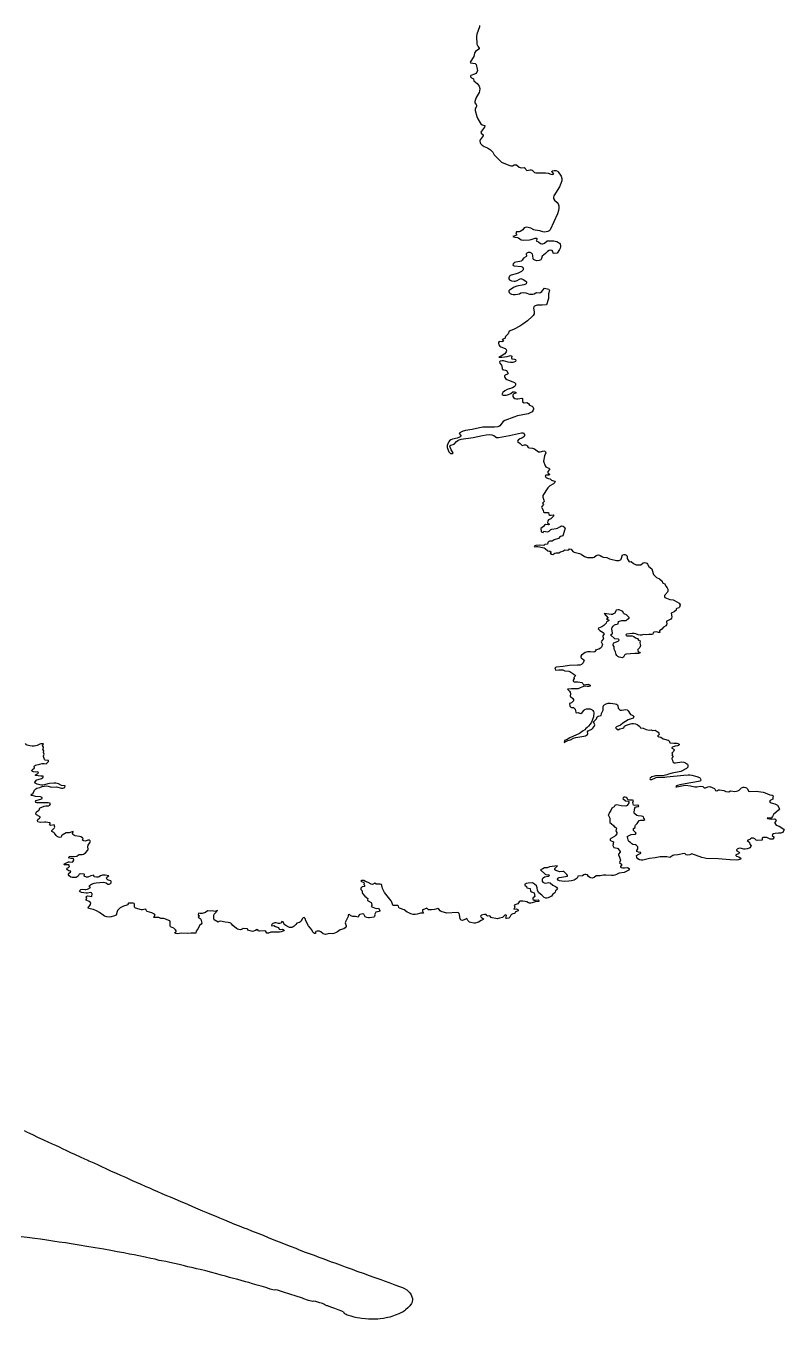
# Model space of a CAD drawing. Header units: inches. Extents: x 12.393 to 12.794, y 55.572 to 55.777.
# Drawn here: x 12.76 to 12.794, y 55.5884 to 55.6464 of the extents above; entities that cross this region are included whole.
import ezdxf

# ---------------------------------------------------------------- set-up
doc = ezdxf.new("R2010")
doc.units = ezdxf.units.IN
doc.header["$MEASUREMENT"] = 0
doc.layers.add('zones', color=7, linetype='Continuous')

msp = doc.modelspace()

# ---------------------------------------------------------------- linework, layer by layer
at = {"layer": 'zones', "color": 7, "linetype": 'Continuous', "lineweight": 25}
for points in [[(12.780344, 55.646458), (12.780343, 55.646395), (12.780231, 55.64608), (12.780215, 55.645965), (12.780225, 55.645626), (12.780269, 55.645537), (12.780335, 55.645447), (12.780334, 55.645421), (12.780313, 55.645393), (12.780167, 55.645288), (12.780138, 55.645256), (12.780118, 55.645217), (12.780086, 55.645074), (12.779922, 55.644818), (12.779944, 55.644786), (12.78016, 55.644753), (12.780201, 55.644715), (12.780249, 55.644503), (12.780251, 55.644442), (12.780228, 55.644372), (12.780178, 55.644312), (12.780116, 55.644274), (12.77996, 55.644221), (12.779938, 55.644187), (12.77994, 55.644158), (12.779982, 55.644107), (12.780073, 55.644069), (12.7801, 55.643983), (12.78024, 55.643866), (12.780294, 55.643802), (12.780337, 55.643737), (12.78037, 55.643634), (12.780354, 55.643515), (12.780327, 55.643452), (12.780192, 55.643237), (12.780134, 55.643055), (12.780145, 55.642999), (12.780203, 55.64292), (12.780217, 55.642883), (12.780209, 55.642833), (12.780158, 55.642727), (12.78015, 55.642645), (12.780234, 55.642377), (12.780275, 55.642281), (12.780384, 55.642093), (12.780413, 55.64205), (12.780473, 55.642003), (12.780589, 55.641977), (12.780571, 55.641901), (12.780434, 55.641723), (12.780413, 55.641672), (12.780417, 55.64163), (12.780507, 55.641549), (12.780505, 55.64151), (12.780375, 55.641324), (12.780363, 55.641283), (12.780371, 55.641202), (12.780392, 55.641161), (12.780462, 55.641087), (12.780562, 55.641031), (12.780705, 55.640973), (12.780841, 55.640887), (12.780943, 55.640772), (12.781006, 55.640665), (12.781268, 55.640389), (12.781341, 55.640336), (12.781671, 55.640197), (12.78176, 55.64017), (12.781825, 55.640169), (12.7819, 55.640202), (12.781952, 55.640216), (12.782011, 55.64021), (12.782132, 55.640103), (12.782222, 55.640081), (12.78235, 55.640091), (12.782402, 55.640064), (12.782426, 55.639996), (12.782477, 55.639961), (12.782621, 55.639982), (12.782667, 55.63998), (12.782705, 55.639966), (12.782738, 55.639942), (12.78281, 55.639862), (12.782868, 55.639848), (12.782962, 55.639845), (12.783163, 55.639855), (12.783307, 55.639852), (12.783427, 55.639829), (12.783552, 55.639785), (12.783604, 55.639779), (12.783656, 55.639788), (12.783689, 55.639809), (12.783597, 55.639904), (12.783612, 55.639934), (12.783695, 55.639955), (12.78378, 55.639948), (12.783852, 55.639919), (12.783881, 55.639897), (12.784019, 55.639695), (12.784044, 55.639601), (12.784038, 55.639493), (12.784002, 55.639372), (12.783931, 55.639225), (12.783681, 55.638821), (12.783665, 55.638758), (12.783667, 55.638696), (12.783708, 55.638617), (12.783835, 55.638514), (12.783874, 55.63846), (12.783908, 55.638371), (12.783913, 55.63827), (12.783892, 55.638157), (12.78384, 55.638009), (12.783524, 55.637293), (12.783478, 55.637248), (12.783417, 55.637216), (12.783333, 55.637195), (12.78325, 55.637193), (12.783189, 55.637205), (12.78306, 55.637249), (12.782846, 55.637282), (12.78278, 55.637299), (12.782644, 55.63737), (12.782525, 55.637403), (12.782466, 55.637406), (12.782414, 55.6374), (12.782354, 55.637375), (12.782297, 55.637294), (12.782174, 55.637215), (12.782127, 55.637209), (12.782015, 55.637207), (12.781983, 55.637152), (12.782009, 55.637088), (12.782003, 55.637056), (12.781931, 55.637018), (12.781847, 55.636991), (12.78193, 55.636968), (12.78205, 55.63695), (12.782104, 55.636932), (12.782221, 55.63685), (12.782309, 55.636833), (12.782591, 55.636844), (12.782664, 55.636857), (12.782842, 55.636917), (12.782912, 55.636918), (12.782938, 55.636894), (12.782892, 55.636805), (12.782916, 55.636778), (12.782993, 55.63675), (12.783092, 55.636685), (12.783138, 55.636671), (12.783187, 55.636668), (12.783257, 55.636688), (12.783386, 55.636798), (12.783434, 55.636804), (12.783682, 55.636799), (12.783745, 55.636789), (12.783818, 55.636765), (12.783886, 55.636727), (12.783935, 55.636687), (12.783968, 55.636645), (12.783988, 55.636588), (12.783987, 55.636523), (12.783972, 55.636466), (12.783943, 55.636406), (12.783833, 55.636252), (12.783702, 55.636233), (12.783646, 55.636248), (12.783635, 55.636327), (12.783606, 55.636365), (12.783538, 55.636382), (12.783472, 55.636367), (12.783402, 55.636325), (12.78331, 55.636226), (12.783164, 55.636107), (12.783124, 55.636001), (12.783094, 55.635953), (12.783026, 55.635917), (12.782916, 55.635907), (12.782823, 55.635928), (12.782771, 55.635968), (12.782758, 55.635996), (12.782746, 55.636141), (12.782726, 55.636195), (12.782683, 55.636251), (12.782624, 55.636278), (12.782578, 55.636281), (12.782528, 55.636274), (12.78247, 55.636251), (12.782445, 55.636211), (12.782462, 55.63611), (12.782434, 55.636084), (12.782328, 55.636027), (12.782263, 55.635931), (12.782218, 55.63589), (12.782157, 55.635865), (12.781981, 55.635841), (12.781921, 55.635819), (12.781874, 55.635783), (12.781845, 55.635729), (12.78186, 55.635688), (12.781904, 55.63567), (12.782211, 55.635641), (12.782267, 55.635626), (12.782309, 55.635594), (12.78231, 55.635503), (12.782282, 55.635464), (12.782237, 55.635427), (12.782084, 55.635348), (12.78199, 55.63531), (12.781765, 55.63526), (12.781726, 55.635241), (12.781695, 55.635214), (12.781658, 55.63514), (12.781658, 55.635089), (12.781694, 55.635041), (12.781784, 55.635003), (12.781896, 55.634988), (12.781953, 55.634989), (12.782045, 55.635013), (12.782145, 55.635084), (12.782204, 55.635101), (12.782311, 55.63507), (12.782426, 55.634995), (12.782454, 55.634954), (12.782458, 55.634927), (12.782439, 55.634874), (12.782386, 55.634834), (12.782343, 55.634819), (12.782017, 55.634757), (12.781897, 55.634714), (12.781696, 55.634589), (12.781665, 55.634558), (12.78166, 55.634518), (12.781684, 55.634473), (12.781726, 55.634436), (12.781783, 55.634408), (12.78186, 55.634391), (12.781951, 55.634386), (12.782056, 55.634398), (12.782136, 55.634426), (12.782209, 55.634469), (12.782302, 55.634485), (12.78242, 55.63447), (12.782593, 55.63441), (12.782668, 55.634398), (12.782734, 55.634404), (12.782799, 55.634426), (12.782878, 55.634467), (12.782925, 55.634477), (12.783021, 55.634467), (12.783083, 55.634482), (12.783145, 55.634529), (12.783188, 55.634579), (12.78327, 55.634678), (12.783458, 55.634622), (12.783489, 55.634572), (12.78345, 55.634418), (12.783438, 55.634209), (12.783349, 55.633925), (12.783165, 55.633908), (12.782983, 55.633913), (12.782932, 55.633907), (12.782842, 55.633881), (12.78281, 55.633863), (12.782785, 55.633839), (12.782765, 55.633774), (12.7828, 55.633618), (12.782798, 55.633529), (12.782751, 55.633443), (12.782712, 55.633396), (12.782495, 55.633212), (12.782287, 55.633058), (12.782153, 55.632973), (12.781897, 55.632837), (12.781717, 55.632765), (12.781679, 55.632741), (12.78164, 55.632624), (12.781521, 55.632509), (12.78148, 55.632417), (12.781362, 55.632363), (12.781424, 55.632293), (12.781346, 55.632273), (12.781233, 55.632283), (12.7812, 55.63223), (12.781197, 55.632184), (12.781212, 55.632138), (12.781253, 55.632078), (12.78131, 55.632036), (12.781506, 55.631959), (12.781542, 55.63192), (12.781557, 55.631869), (12.78155, 55.63182), (12.781481, 55.631725), (12.781368, 55.63165), (12.781222, 55.631572), (12.781347, 55.631573), (12.781587, 55.631609), (12.781739, 55.631652), (12.781791, 55.631626), (12.78178, 55.631554), (12.781805, 55.631508), (12.78192, 55.631488), (12.781959, 55.631469), (12.781979, 55.63144), (12.781959, 55.631387), (12.781886, 55.631348), (12.781843, 55.631339), (12.781742, 55.631337), (12.781641, 55.631352), (12.781429, 55.63141), (12.781361, 55.631415), (12.781269, 55.631395), (12.781245, 55.631366), (12.781265, 55.631306), (12.781337, 55.631218), (12.781354, 55.631168), (12.78136, 55.631068), (12.781378, 55.631028), (12.78142, 55.631008), (12.781521, 55.630994), (12.781565, 55.630978), (12.781632, 55.630842), (12.781608, 55.630811), (12.781506, 55.630767), (12.781476, 55.630739), (12.781467, 55.630702), (12.781479, 55.63066), (12.781511, 55.630617), (12.781567, 55.630574), (12.781644, 55.630538), (12.781849, 55.630472), (12.781912, 55.630441), (12.781958, 55.630389), (12.781968, 55.63036), (12.781969, 55.630331), (12.781947, 55.630287), (12.781898, 55.630243), (12.781823, 55.630202), (12.781592, 55.630122), (12.781482, 55.630071), (12.7814, 55.629992), (12.781351, 55.629902), (12.781415, 55.629878), (12.781549, 55.629879), (12.781604, 55.629888), (12.781656, 55.629904), (12.781754, 55.629951), (12.781842, 55.630019), (12.78192, 55.630028), (12.781975, 55.630003), (12.781972, 55.629967), (12.781883, 55.629925), (12.781851, 55.629899), (12.781838, 55.629868), (12.781843, 55.629818), (12.781877, 55.629768), (12.781931, 55.629728), (12.78201, 55.629704), (12.782069, 55.629703), (12.782242, 55.629738), (12.78228, 55.629715), (12.782278, 55.629566), (12.782352, 55.629533), (12.782478, 55.629539), (12.782546, 55.629492), (12.782587, 55.629428), (12.782667, 55.629399), (12.782708, 55.629375), (12.782742, 55.629341), (12.782773, 55.629277), (12.782774, 55.629241), (12.782763, 55.629205), (12.782707, 55.62913), (12.782652, 55.629087), (12.782531, 55.629033), (12.782054, 55.628938), (12.781881, 55.628884), (12.781481, 55.628734), (12.781406, 55.628692), (12.781266, 55.6285), (12.781219, 55.628469), (12.781167, 55.628451), (12.781017, 55.628435), (12.78067, 55.62844), (12.780498, 55.628431), (12.780342, 55.628408), (12.780014, 55.628326), (12.779722, 55.62828), (12.779574, 55.62824), (12.779464, 55.628184), (12.779441, 55.628145), (12.779509, 55.628062), (12.77951, 55.628033), (12.779481, 55.628001), (12.779423, 55.627969), (12.779344, 55.62794), (12.779139, 55.627893), (12.779069, 55.627869), (12.779009, 55.627827), (12.778958, 55.627765), (12.778922, 55.627694), (12.778899, 55.627611), (12.778896, 55.627522), (12.77897, 55.627336), (12.778998, 55.627294), (12.779046, 55.627258), (12.779115, 55.627254), (12.779164, 55.62729), (12.779074, 55.627423), (12.779024, 55.62758), (12.779029, 55.627608), (12.779063, 55.627629), (12.779204, 55.627676), (12.77931, 55.627787), (12.779369, 55.627832), (12.77944, 55.627864), (12.779532, 55.627891), (12.780068, 55.627977), (12.780487, 55.628064), (12.780649, 55.628091), (12.780782, 55.6281), (12.780908, 55.62809), (12.780997, 55.62806), (12.781114, 55.627976), (12.781199, 55.627971), (12.781698, 55.628061), (12.782232, 55.628186), (12.782289, 55.628183), (12.782326, 55.628163), (12.78236, 55.628112), (12.782363, 55.628044), (12.782347, 55.628014), (12.782278, 55.627961), (12.782153, 55.627906), (12.782077, 55.627854), (12.782052, 55.627808), (12.782071, 55.627774), (12.782167, 55.627699), (12.782258, 55.627614), (12.782365, 55.62764), (12.782413, 55.62764), (12.782456, 55.627627), (12.782484, 55.627605), (12.782538, 55.627525), (12.782598, 55.627503), (12.782733, 55.627491), (12.782808, 55.627468), (12.783001, 55.627333), (12.783073, 55.62733), (12.783235, 55.62737), (12.783277, 55.627357), (12.783312, 55.627328), (12.783323, 55.627286), (12.783266, 55.62715), (12.783218, 55.626917), (12.783294, 55.6267), (12.783328, 55.626653), (12.783377, 55.626622), (12.783464, 55.626595), (12.783495, 55.626568), (12.783493, 55.626536), (12.783412, 55.626441), (12.783408, 55.626401), (12.783431, 55.626368), (12.783495, 55.62632), (12.783476, 55.626288), (12.783336, 55.626281), (12.7833, 55.62625), (12.783317, 55.626199), (12.783367, 55.626157), (12.783436, 55.626131), (12.783518, 55.626112), (12.783551, 55.626094), (12.783579, 55.626054), (12.783714, 55.626015), (12.783739, 55.625961), (12.783719, 55.625931), (12.783671, 55.625898), (12.783508, 55.625804), (12.783409, 55.625711), (12.783196, 55.625362), (12.783184, 55.625287), (12.783239, 55.625167), (12.783242, 55.6251), (12.783181, 55.62502), (12.783215, 55.624969), (12.783139, 55.624879), (12.783128, 55.62485), (12.783138, 55.62481), (12.783202, 55.624704), (12.783216, 55.624627), (12.783243, 55.624604), (12.783437, 55.624607), (12.783457, 55.624515), (12.783504, 55.624486), (12.783566, 55.624483), (12.783648, 55.6245), (12.783681, 55.624462), (12.783589, 55.624364), (12.783545, 55.624329), (12.783446, 55.624272), (12.783407, 55.62423), (12.7834, 55.624142), (12.783423, 55.62412), (12.783486, 55.624087), (12.783438, 55.62405), (12.783303, 55.624063), (12.783257, 55.624044), (12.783217, 55.623984), (12.783107, 55.623895), (12.783113, 55.623754), (12.783142, 55.623727), (12.7832, 55.623714), (12.783241, 55.623775), (12.783386, 55.623746), (12.783442, 55.623752), (12.78348, 55.623776), (12.783542, 55.62384), (12.783594, 55.623857), (12.783784, 55.623883), (12.783848, 55.623903), (12.783949, 55.623969), (12.784, 55.623993), (12.784049, 55.624002), (12.784105, 55.623992), (12.784174, 55.623928), (12.784187, 55.623897), (12.784108, 55.623605), (12.784085, 55.623561), (12.784049, 55.623538), (12.783968, 55.623523), (12.783897, 55.62344), (12.783704, 55.623376), (12.783606, 55.623321), (12.7835, 55.623313), (12.783454, 55.6233), (12.783419, 55.623265), (12.783394, 55.62319), (12.783282, 55.62317), (12.783233, 55.62313), (12.783044, 55.623133), (12.782878, 55.62312), (12.782805, 55.623094), (12.782812, 55.623058), (12.782906, 55.623076), (12.782966, 55.623078), (12.783181, 55.623038), (12.783243, 55.623017), (12.783297, 55.622988), (12.783418, 55.62288), (12.783476, 55.622866), (12.78354, 55.622872), (12.783551, 55.622827), (12.783511, 55.622787), (12.783572, 55.622743), (12.783637, 55.622719), (12.783734, 55.622783), (12.783782, 55.622794), (12.783904, 55.622795), (12.783979, 55.622845), (12.784083, 55.622867), (12.784183, 55.622925), (12.784307, 55.62292), (12.784354, 55.622938), (12.784392, 55.622972), (12.784463, 55.622965), (12.784542, 55.622858), (12.784596, 55.622823), (12.784841, 55.622767), (12.78491, 55.622739), (12.785055, 55.622633), (12.785102, 55.622611), (12.785199, 55.622586), (12.785404, 55.622582), (12.785455, 55.622589), (12.785495, 55.622609), (12.785587, 55.622682), (12.785628, 55.622696), (12.785677, 55.622699), (12.785726, 55.622691), (12.785762, 55.622675), (12.785834, 55.622625), (12.78589, 55.622606), (12.786063, 55.622586), (12.786174, 55.622532), (12.786238, 55.622509), (12.786491, 55.622454), (12.786555, 55.622447), (12.786605, 55.622449), (12.786645, 55.622462), (12.786678, 55.622483), (12.7867, 55.622516), (12.786761, 55.622707), (12.786822, 55.622725), (12.786869, 55.622722), (12.786914, 55.622707), (12.786956, 55.622675), (12.786975, 55.622634), (12.786966, 55.622548), (12.787068, 55.622399), (12.78716, 55.622405), (12.787255, 55.622319), (12.787373, 55.62226), (12.787486, 55.622261), (12.787584, 55.622255), (12.787684, 55.622342), (12.787744, 55.622361), (12.787809, 55.622353), (12.787851, 55.622331), (12.787885, 55.62229), (12.787944, 55.622176), (12.788076, 55.622071), (12.788135, 55.621862), (12.788156, 55.62183), (12.788288, 55.621684), (12.788429, 55.621633), (12.788541, 55.621518), (12.788565, 55.621455), (12.788586, 55.621433), (12.788659, 55.621399), (12.788704, 55.621298), (12.788766, 55.62122), (12.788792, 55.62117), (12.788795, 55.621071), (12.788776, 55.621029), (12.78865, 55.620876), (12.788642, 55.620836), (12.788661, 55.620797), (12.788891, 55.620701), (12.789032, 55.620682), (12.789093, 55.620661), (12.789305, 55.62053), (12.789344, 55.620466), (12.789314, 55.62036), (12.789287, 55.620334), (12.789201, 55.620302), (12.789178, 55.620275), (12.789174, 55.620228), (12.789079, 55.620142), (12.788943, 55.620084), (12.788977, 55.619921), (12.788962, 55.61986), (12.788928, 55.61982), (12.788878, 55.619788), (12.788777, 55.619747), (12.788743, 55.619724), (12.788734, 55.619691), (12.788756, 55.619605), (12.788744, 55.619562), (12.788709, 55.619524), (12.7886, 55.619459), (12.788531, 55.619373), (12.788424, 55.619299), (12.788439, 55.619225), (12.788377, 55.619217), (12.788286, 55.619246), (12.78818, 55.619231), (12.78814, 55.619204), (12.788121, 55.619149), (12.788079, 55.619124), (12.787952, 55.619125), (12.787845, 55.619109), (12.787713, 55.619125), (12.787621, 55.619097), (12.78755, 55.619096), (12.787465, 55.619119), (12.787362, 55.619162), (12.787289, 55.619174), (12.787198, 55.619173), (12.786944, 55.619146), (12.786918, 55.619117), (12.786931, 55.619091), (12.786964, 55.619073), (12.78701, 55.619064), (12.78719, 55.619075), (12.787279, 55.619045), (12.787349, 55.618975), (12.787433, 55.61895), (12.787483, 55.618873), (12.787556, 55.618847), (12.787545, 55.618761), (12.787576, 55.618641), (12.787542, 55.618553), (12.787446, 55.618463), (12.787438, 55.618429), (12.787451, 55.618391), (12.787481, 55.618359), (12.787517, 55.61834), (12.787578, 55.618328), (12.787523, 55.618294), (12.787476, 55.618285), (12.787324, 55.618285), (12.786932, 55.618245), (12.786884, 55.61823), (12.786858, 55.618203), (12.786816, 55.618107), (12.78676, 55.618089), (12.786696, 55.618092), (12.786619, 55.618109), (12.786555, 55.618141), (12.786506, 55.618185), (12.786477, 55.618238), (12.786453, 55.618353), (12.786388, 55.61847), (12.786396, 55.618574), (12.786352, 55.618652), (12.786344, 55.618702), (12.786374, 55.618753), (12.786571, 55.618836), (12.786603, 55.618857), (12.78662, 55.618895), (12.786579, 55.618921), (12.786423, 55.618934), (12.786225, 55.619115), (12.786299, 55.619165), (12.786314, 55.619196), (12.786279, 55.619385), (12.7863, 55.619451), (12.786343, 55.61951), (12.786406, 55.619562), (12.786451, 55.619587), (12.78657, 55.619614), (12.786591, 55.619708), (12.786634, 55.619736), (12.78674, 55.619752), (12.786926, 55.619755), (12.786982, 55.619821), (12.787058, 55.61986), (12.787059, 55.619891), (12.786941, 55.620016), (12.786835, 55.62006), (12.786809, 55.620081), (12.786772, 55.62016), (12.786745, 55.620185), (12.786621, 55.620241), (12.786565, 55.620245), (12.786486, 55.620222), (12.78646, 55.620194), (12.786416, 55.620092), (12.786366, 55.620055), (12.786312, 55.620036), (12.786256, 55.62003), (12.785938, 55.620074), (12.786117, 55.619869), (12.786045, 55.619815), (12.786143, 55.619795), (12.786159, 55.619768), (12.786135, 55.619737), (12.786041, 55.619703), (12.786025, 55.619635), (12.785932, 55.619534), (12.785841, 55.619481), (12.785681, 55.61942), (12.785674, 55.619392), (12.785752, 55.619314), (12.785895, 55.619224), (12.785932, 55.619188), (12.785936, 55.619157), (12.785885, 55.619073), (12.785883, 55.619043), (12.785913, 55.618958), (12.785901, 55.618921), (12.785819, 55.61883), (12.785807, 55.618798), (12.785857, 55.61871), (12.785859, 55.618681), (12.785826, 55.618569), (12.785773, 55.618512), (12.785707, 55.618478), (12.785538, 55.618435), (12.785562, 55.618378), (12.785528, 55.618354), (12.785447, 55.618341), (12.785314, 55.618358), (12.78519, 55.618352), (12.785092, 55.618328), (12.785025, 55.618285), (12.784921, 55.6182), (12.784894, 55.618158), (12.78489, 55.618116), (12.784904, 55.618087), (12.784929, 55.618063), (12.785015, 55.618016), (12.785039, 55.617978), (12.784999, 55.617858), (12.784928, 55.617787), (12.78485, 55.617761), (12.784742, 55.617751), (12.784392, 55.617736), (12.784106, 55.617689), (12.783787, 55.617658), (12.783723, 55.617638), (12.783739, 55.617589), (12.783751, 55.617526), (12.783913, 55.617551), (12.78408, 55.617546), (12.784179, 55.617504), (12.78435, 55.617485), (12.784403, 55.617471), (12.784586, 55.617353), (12.78465, 55.617289), (12.784641, 55.617259), (12.784584, 55.617203), (12.784593, 55.617149), (12.784554, 55.617086), (12.784544, 55.617049), (12.784559, 55.617024), (12.784601, 55.617013), (12.78476, 55.617009), (12.784943, 55.616972), (12.784987, 55.616938), (12.78502, 55.616878), (12.785219, 55.616899), (12.785319, 55.616861), (12.785311, 55.616812), (12.78526, 55.616796), (12.785178, 55.616797), (12.785079, 55.616808), (12.785008, 55.616802), (12.784868, 55.616733), (12.784779, 55.6167), (12.784699, 55.616692), (12.784479, 55.616696), (12.784295, 55.616672), (12.784385, 55.61659), (12.784414, 55.61655), (12.784429, 55.616465), (12.784414, 55.61637), (12.784431, 55.616344), (12.78454, 55.616252), (12.784564, 55.616214), (12.784559, 55.616148), (12.784509, 55.616088), (12.78448, 55.616068), (12.784391, 55.616037), (12.784408, 55.615912), (12.784439, 55.615872), (12.784481, 55.615854), (12.784562, 55.615852), (12.784602, 55.615832), (12.784633, 55.61578), (12.78466, 55.615703), (12.784663, 55.615642), (12.784684, 55.615615), (12.78478, 55.615636), (12.784835, 55.615603), (12.784899, 55.615593), (12.784953, 55.615631), (12.785042, 55.615737), (12.785075, 55.615763), (12.78515, 55.615791), (12.785212, 55.615801), (12.785316, 55.615792), (12.785401, 55.615753), (12.785436, 55.61572), (12.785464, 55.615671), (12.785475, 55.61561), (12.785468, 55.615435), (12.785379, 55.615194), (12.785307, 55.615108), (12.785237, 55.615012), (12.785185, 55.614962), (12.785118, 55.614917), (12.785072, 55.614858), (12.784963, 55.614796), (12.784882, 55.614722), (12.784835, 55.614693), (12.7844, 55.614491), (12.784284, 55.614426), (12.784162, 55.61437), (12.784141, 55.614285), (12.784247, 55.614341), (12.784311, 55.614368), (12.784437, 55.6144), (12.784572, 55.614473), (12.784665, 55.614507), (12.785028, 55.614564), (12.785101, 55.614584), (12.785153, 55.614608), (12.785196, 55.614647), (12.785209, 55.614691), (12.785196, 55.614756), (12.785225, 55.614805), (12.785381, 55.614881), (12.785422, 55.614912), (12.785497, 55.615006), (12.785516, 55.615077), (12.785463, 55.615212), (12.785487, 55.615247), (12.785574, 55.615316), (12.785601, 55.61535), (12.785633, 55.615436), (12.785675, 55.615468), (12.785806, 55.615496), (12.785817, 55.615589), (12.785892, 55.615733), (12.785902, 55.615904), (12.785932, 55.615953), (12.786034, 55.616022), (12.786122, 55.61605), (12.786219, 55.616052), (12.786441, 55.616024), (12.786493, 55.616004), (12.786532, 55.61597), (12.786549, 55.615937), (12.78657, 55.61583), (12.786632, 55.615758), (12.786669, 55.615742), (12.786718, 55.615741), (12.786821, 55.615757), (12.786904, 55.61576), (12.786971, 55.615747), (12.787023, 55.615712), (12.787124, 55.615547), (12.787161, 55.615522), (12.787234, 55.615492), (12.787275, 55.615453), (12.787263, 55.6154), (12.787239, 55.615377), (12.787025, 55.615296), (12.786782, 55.615153), (12.786674, 55.615056), (12.786494, 55.61498), (12.786458, 55.614956), (12.786444, 55.614927), (12.786516, 55.614898), (12.786576, 55.614852), (12.786638, 55.614903), (12.786781, 55.614923), (12.786819, 55.614936), (12.786853, 55.61502), (12.786897, 55.61505), (12.787125, 55.615125), (12.787182, 55.615137), (12.78726, 55.615134), (12.787351, 55.615115), (12.787417, 55.615086), (12.787534, 55.615002), (12.787568, 55.614945), (12.787697, 55.614923), (12.787819, 55.61487), (12.787964, 55.61484), (12.788047, 55.614852), (12.788111, 55.614825), (12.788226, 55.614842), (12.788364, 55.614753), (12.788399, 55.6147), (12.788408, 55.614638), (12.788333, 55.614572), (12.788389, 55.614536), (12.788491, 55.614525), (12.788593, 55.614448), (12.788644, 55.614427), (12.788807, 55.614386), (12.788855, 55.614359), (12.788873, 55.614329), (12.788869, 55.614283), (12.788902, 55.614265), (12.789066, 55.614249), (12.789204, 55.61425), (12.789246, 55.614241), (12.789313, 55.614202), (12.789309, 55.614173), (12.789277, 55.614151), (12.789228, 55.614135), (12.789122, 55.614116), (12.789032, 55.614086), (12.788982, 55.614065), (12.788971, 55.614035), (12.789066, 55.61398), (12.78908, 55.613953), (12.789051, 55.613882), (12.788972, 55.613808), (12.789016, 55.613756), (12.78898, 55.613711), (12.789038, 55.613645), (12.788976, 55.613583), (12.788974, 55.613553), (12.78901, 55.61349), (12.789021, 55.61341), (12.789074, 55.613376), (12.789138, 55.613371), (12.789427, 55.61342), (12.78952, 55.613404), (12.789592, 55.613375), (12.789678, 55.613308), (12.789701, 55.613262), (12.789695, 55.613181), (12.789638, 55.613121), (12.789385, 55.612976), (12.788999, 55.612904), (12.788826, 55.612856), (12.78875, 55.612827), (12.788634, 55.612802), (12.788247, 55.612784), (12.788192, 55.612775), (12.788084, 55.612739), (12.787998, 55.612688), (12.787986, 55.612656), (12.788012, 55.612627), (12.788079, 55.61262), (12.788237, 55.612702), (12.788305, 55.612723), (12.78841, 55.612735), (12.788657, 55.612731), (12.788752, 55.612738), (12.789516, 55.612825), (12.789709, 55.612839), (12.78979, 55.612834), (12.78988, 55.612818), (12.790106, 55.612758), (12.790212, 55.612714), (12.790245, 55.612688), (12.790266, 55.612658), (12.790273, 55.612597), (12.790259, 55.612571), (12.790228, 55.612547), (12.790179, 55.612528), (12.789579, 55.612422), (12.789341, 55.612388), (12.789231, 55.612357), (12.78919, 55.612334), (12.789158, 55.612293), (12.789205, 55.612291), (12.789508, 55.61236), (12.789587, 55.612366), (12.789813, 55.612342), (12.790011, 55.612291), (12.79011, 55.612295), (12.790246, 55.61232), (12.790367, 55.612311), (12.790427, 55.61225), (12.790487, 55.612255), (12.790593, 55.612301), (12.790683, 55.612303), (12.790783, 55.612272), (12.790885, 55.612224), (12.790934, 55.612131), (12.790986, 55.612122), (12.791029, 55.612135), (12.791073, 55.612162), (12.791123, 55.612165), (12.791308, 55.612128), (12.791407, 55.612088), (12.791528, 55.612069), (12.791616, 55.612115), (12.791804, 55.61209), (12.791874, 55.612095), (12.791937, 55.612116), (12.791994, 55.61215), (12.792101, 55.612255), (12.792173, 55.612279), (12.792221, 55.61228), (12.792277, 55.612269), (12.79233, 55.612245), (12.792373, 55.612211), (12.792419, 55.612105), (12.792451, 55.612082), (12.792768, 55.612093), (12.793071, 55.612054), (12.793171, 55.61203), (12.793371, 55.611942), (12.793484, 55.611916), (12.793521, 55.611885), (12.793514, 55.6118), (12.793516, 55.611741), (12.793384, 55.611682), (12.793364, 55.611637), (12.793386, 55.611598), (12.793428, 55.611573), (12.793597, 55.611532), (12.793683, 55.611494), (12.793712, 55.611471), (12.793793, 55.611341), (12.793802, 55.61131), (12.793758, 55.61124), (12.793537, 55.611054), (12.793497, 55.610959), (12.793437, 55.610895), (12.793388, 55.61089), (12.793252, 55.610905), (12.793267, 55.610871), (12.793442, 55.610845), (12.793564, 55.61086), (12.793608, 55.610848), (12.793656, 55.610777), (12.793603, 55.610699), (12.793602, 55.610669), (12.793653, 55.610576), (12.793791, 55.610528), (12.794006, 55.610401), (12.794015, 55.610375), (12.794009, 55.610345), (12.793951, 55.610241), (12.79387, 55.610221), (12.793761, 55.610216), (12.793609, 55.610197), (12.793535, 55.610179), (12.793493, 55.610153), (12.793485, 55.610107), (12.79357, 55.610035), (12.793536, 55.609991), (12.793504, 55.609947), (12.793382, 55.609949), (12.793234, 55.610017), (12.793072, 55.610016), (12.793036, 55.609993), (12.793032, 55.609908), (12.792811, 55.60989), (12.792754, 55.609906), (12.792695, 55.609963), (12.792638, 55.60999), (12.792557, 55.609987), (12.79251, 55.609963), (12.792484, 55.609926), (12.792356, 55.60988), (12.792428, 55.609827), (12.792457, 55.609794), (12.792479, 55.609728), (12.792534, 55.609646), (12.792528, 55.609619), (12.792474, 55.609563), (12.792441, 55.609543), (12.792362, 55.609514), (12.792273, 55.609501), (12.792205, 55.609503), (12.792038, 55.609535), (12.791964, 55.609529), (12.791913, 55.6095), (12.791886, 55.609464), (12.791894, 55.609422), (12.791993, 55.609362), (12.792014, 55.609328), (12.791969, 55.609284), (12.79185, 55.609244), (12.79185, 55.609211), (12.791878, 55.60919), (12.791983, 55.60916), (12.792082, 55.609081), (12.792054, 55.609043), (12.791968, 55.609019), (12.791893, 55.60901), (12.791594, 55.609013), (12.791053, 55.60906), (12.790521, 55.609083), (12.790452, 55.609093), (12.790323, 55.609125), (12.789871, 55.609282), (12.789783, 55.609236), (12.789687, 55.609225), (12.789625, 55.609244), (12.789576, 55.609294), (12.789532, 55.609299), (12.789253, 55.609241), (12.789072, 55.609223), (12.789023, 55.60921), (12.788893, 55.609125), (12.788753, 55.609153), (12.788673, 55.609158), (12.78845, 55.609151), (12.788223, 55.609111), (12.787973, 55.609077), (12.78768, 55.608998), (12.787607, 55.609001), (12.787531, 55.609023), (12.787456, 55.609067), (12.787407, 55.609129), (12.787394, 55.609208), (12.787436, 55.60925), (12.787585, 55.609313), (12.787593, 55.60934), (12.787483, 55.609364), (12.787407, 55.609399), (12.787404, 55.609434), (12.787447, 55.609509), (12.787446, 55.609602), (12.787429, 55.609636), (12.787397, 55.609664), (12.78735, 55.609685), (12.787222, 55.609713), (12.787179, 55.60973), (12.787121, 55.609795), (12.787049, 55.609844), (12.787011, 55.6099), (12.787001, 55.609989), (12.786979, 55.610049), (12.786996, 55.610085), (12.787147, 55.610156), (12.78735, 55.610169), (12.78737, 55.610213), (12.787263, 55.610333), (12.78725, 55.61043), (12.787336, 55.610473), (12.787331, 55.610545), (12.787344, 55.610574), (12.787429, 55.610654), (12.787515, 55.610778), (12.787574, 55.6108), (12.78772, 55.610803), (12.787762, 55.610834), (12.787714, 55.610882), (12.787711, 55.610943), (12.787679, 55.610968), (12.787619, 55.610982), (12.787467, 55.610991), (12.787403, 55.611008), (12.78732, 55.611078), (12.787291, 55.611116), (12.787281, 55.61118), (12.787314, 55.611342), (12.787345, 55.611375), (12.787393, 55.611397), (12.787486, 55.611419), (12.787498, 55.611459), (12.78744, 55.611478), (12.787317, 55.611453), (12.787254, 55.611466), (12.787231, 55.611589), (12.787257, 55.611675), (12.787205, 55.611696), (12.787082, 55.611695), (12.787009, 55.611717), (12.786969, 55.611786), (12.78693, 55.611819), (12.786878, 55.611832), (12.786831, 55.611824), (12.786794, 55.611803), (12.786783, 55.611777), (12.786904, 55.611662), (12.787013, 55.611651), (12.787052, 55.611631), (12.787053, 55.611571), (12.786973, 55.611452), (12.786919, 55.611422), (12.786708, 55.611442), (12.786569, 55.611475), (12.786503, 55.611481), (12.786457, 55.611474), (12.786426, 55.61145), (12.786397, 55.611396), (12.786284, 55.611335), (12.786242, 55.61123), (12.786175, 55.61115), (12.786172, 55.611094), (12.786124, 55.611037), (12.78619, 55.610894), (12.78619, 55.610731), (12.786199, 55.6107), (12.78625, 55.610644), (12.786359, 55.610562), (12.786386, 55.610507), (12.786469, 55.610471), (12.786497, 55.610441), (12.786458, 55.610318), (12.786506, 55.610245), (12.786514, 55.610214), (12.786508, 55.610182), (12.786455, 55.610108), (12.78641, 55.61007), (12.786234, 55.60997), (12.78621, 55.609944), (12.786204, 55.609901), (12.786232, 55.609879), (12.786358, 55.609819), (12.786337, 55.609669), (12.786379, 55.609579), (12.786519, 55.609543), (12.786554, 55.60952), (12.786657, 55.609385), (12.786661, 55.609358), (12.78659, 55.609276), (12.786589, 55.609246), (12.786631, 55.609145), (12.786669, 55.608999), (12.786632, 55.608904), (12.786727, 55.608815), (12.786667, 55.608724), (12.78667, 55.608696), (12.786711, 55.608672), (12.786784, 55.608657), (12.786859, 55.608661), (12.786986, 55.608678), (12.787057, 55.608625), (12.787064, 55.608597), (12.787043, 55.608558), (12.786899, 55.608476), (12.786832, 55.608454), (12.786609, 55.60842), (12.786488, 55.608356), (12.786423, 55.608329), (12.786359, 55.608314), (12.786274, 55.60831), (12.786011, 55.608328), (12.785908, 55.608324), (12.785755, 55.608305), (12.785637, 55.608307), (12.785588, 55.608298), (12.78549, 55.608223), (12.785418, 55.608202), (12.78534, 55.608208), (12.7853, 55.608223), (12.785239, 55.608274), (12.785186, 55.60835), (12.785122, 55.608366), (12.785069, 55.608364), (12.785025, 55.608352), (12.784964, 55.608299), (12.784761, 55.60828), (12.784752, 55.608224), (12.784734, 55.608199), (12.784592, 55.60811), (12.784541, 55.608087), (12.784472, 55.608073), (12.784354, 55.608064), (12.784156, 55.608053), (12.784038, 55.608056), (12.783944, 55.608075), (12.783877, 55.60811), (12.783844, 55.608149), (12.783859, 55.60819), (12.783924, 55.608219), (12.784023, 55.608244), (12.784292, 55.608283), (12.784301, 55.608321), (12.784264, 55.608367), (12.784126, 55.608492), (12.784082, 55.608497), (12.783958, 55.608483), (12.7839, 55.608489), (12.783773, 55.608533), (12.783732, 55.608564), (12.783731, 55.608624), (12.783845, 55.60875), (12.783728, 55.60873), (12.783489, 55.608709), (12.783389, 55.608662), (12.78327, 55.608656), (12.78319, 55.608611), (12.783091, 55.608563), (12.783291, 55.608375), (12.783331, 55.608362), (12.783459, 55.608352), (12.783483, 55.608321), (12.78347, 55.608296), (12.783434, 55.608275), (12.783265, 55.608239), (12.783198, 55.608202), (12.783161, 55.608147), (12.783157, 55.608105), (12.783166, 55.608057), (12.783189, 55.608021), (12.783253, 55.607983), (12.783306, 55.607978), (12.783456, 55.607997), (12.783523, 55.607989), (12.783639, 55.607883), (12.783758, 55.607825), (12.783807, 55.607793), (12.783839, 55.607754), (12.783848, 55.607716), (12.783833, 55.607685), (12.783765, 55.607633), (12.783743, 55.607567), (12.783722, 55.607544), (12.783631, 55.607475), (12.783579, 55.607389), (12.783552, 55.607366), (12.783431, 55.607309), (12.783369, 55.607299), (12.78332, 55.607303), (12.783246, 55.607331), (12.783148, 55.607438), (12.783017, 55.607534), (12.782957, 55.607641), (12.782941, 55.607756), (12.7829, 55.607853), (12.782814, 55.607932), (12.78273, 55.607989), (12.782537, 55.607972), (12.782443, 55.607952), (12.782387, 55.607924), (12.782384, 55.607882), (12.782458, 55.607818), (12.782473, 55.607757), (12.782619, 55.607733), (12.782632, 55.607616), (12.782675, 55.607588), (12.782799, 55.607541), (12.78283, 55.607366), (12.782747, 55.607292), (12.782747, 55.60725), (12.782807, 55.607213), (12.782863, 55.607204), (12.782985, 55.60722), (12.783011, 55.607191), (12.783006, 55.607145), (12.782844, 55.607126), (12.782711, 55.607082), (12.782648, 55.607072), (12.782592, 55.607075), (12.782546, 55.607089), (12.782465, 55.607129), (12.782392, 55.607152), (12.782296, 55.607165), (12.782222, 55.607168), (12.782172, 55.607159), (12.782133, 55.607135), (12.782067, 55.607046), (12.782027, 55.607022), (12.781909, 55.606984), (12.781935, 55.606899), (12.781889, 55.60681), (12.782012, 55.606816), (12.782067, 55.606791), (12.782085, 55.606761), (12.782079, 55.606734), (12.78197, 55.606678), (12.781954, 55.606636), (12.781923, 55.606617), (12.781837, 55.606591), (12.781786, 55.606566), (12.781751, 55.606532), (12.781713, 55.606439), (12.781663, 55.6064), (12.781571, 55.606388), (12.78153, 55.606401), (12.781555, 55.606525), (12.781531, 55.606551), (12.78149, 55.606535), (12.781381, 55.606423), (12.781238, 55.606403), (12.781135, 55.606376), (12.781082, 55.606378), (12.78091, 55.606413), (12.780872, 55.606431), (12.780808, 55.606507), (12.780718, 55.606496), (12.780669, 55.60652), (12.780643, 55.606569), (12.780567, 55.606571), (12.780494, 55.606554), (12.780433, 55.606529), (12.780395, 55.606488), (12.780401, 55.606453), (12.780432, 55.606426), (12.780486, 55.606406), (12.780524, 55.606377), (12.780516, 55.606338), (12.780417, 55.606299), (12.780304, 55.606222), (12.780258, 55.606202), (12.780157, 55.606181), (12.780094, 55.60618), (12.779961, 55.606205), (12.779902, 55.606228), (12.779851, 55.60626), (12.779818, 55.606301), (12.779778, 55.606379), (12.779693, 55.606335), (12.779582, 55.606299), (12.77951, 55.606313), (12.77948, 55.60638), (12.779455, 55.606557), (12.779437, 55.606611), (12.779403, 55.60664), (12.779343, 55.606651), (12.778878, 55.606619), (12.778634, 55.606697), (12.778587, 55.606729), (12.77852, 55.606807), (12.778474, 55.606827), (12.778387, 55.6068), (12.778326, 55.606786), (12.778191, 55.606778), (12.778058, 55.606769), (12.777985, 55.606847), (12.777886, 55.606801), (12.777797, 55.606781), (12.777789, 55.606718), (12.777831, 55.606631), (12.777708, 55.606624), (12.777649, 55.606613), (12.77755, 55.606573), (12.777467, 55.606559), (12.777375, 55.606568), (12.777262, 55.606602), (12.77717, 55.606639), (12.777106, 55.606675), (12.776963, 55.606778), (12.776753, 55.606847), (12.776728, 55.606873), (12.776712, 55.606936), (12.776675, 55.606962), (12.776496, 55.606966), (12.776455, 55.606989), (12.776415, 55.607111), (12.776378, 55.607178), (12.776084, 55.607558), (12.775995, 55.607739), (12.775971, 55.607873), (12.775945, 55.607905), (12.775889, 55.607925), (12.775708, 55.607928), (12.775659, 55.607967), (12.775552, 55.607918), (12.775487, 55.607925), (12.775351, 55.608007), (12.775228, 55.608052), (12.775157, 55.60809), (12.77511, 55.608094), (12.775063, 55.608085), (12.77503, 55.60806), (12.775157, 55.608001), (12.775171, 55.607973), (12.775151, 55.607909), (12.7752, 55.607863), (12.775179, 55.607824), (12.775079, 55.607804), (12.775048, 55.607784), (12.775027, 55.607748), (12.775022, 55.607688), (12.775082, 55.607622), (12.775084, 55.607553), (12.775101, 55.607506), (12.775202, 55.607393), (12.775336, 55.607285), (12.775319, 55.607227), (12.775324, 55.607198), (12.775347, 55.607172), (12.775486, 55.607106), (12.775506, 55.607076), (12.775518, 55.606976), (12.775491, 55.606927), (12.775715, 55.606831), (12.775816, 55.606846), (12.775877, 55.606751), (12.775872, 55.606722), (12.775832, 55.606697), (12.775772, 55.606683), (12.775696, 55.60667), (12.775643, 55.606556), (12.775651, 55.606503), (12.775641, 55.606469), (12.775613, 55.606447), (12.775409, 55.606419), (12.775362, 55.606417), (12.77529, 55.606426), (12.775215, 55.606462), (12.775163, 55.606578), (12.775117, 55.606598), (12.774977, 55.606564), (12.774942, 55.606543), (12.774925, 55.606473), (12.774903, 55.606447), (12.774777, 55.606473), (12.774672, 55.606475), (12.774615, 55.606484), (12.774577, 55.606503), (12.774519, 55.60656), (12.774456, 55.606548), (12.77445, 55.606481), (12.77433, 55.606239), (12.774322, 55.606188), (12.774371, 55.606062), (12.774365, 55.606023), (12.774328, 55.605961), (12.774266, 55.605923), (12.774093, 55.60588), (12.77398, 55.605783), (12.773886, 55.605735), (12.773809, 55.605706), (12.773745, 55.605698), (12.7736, 55.605716), (12.773493, 55.605683), (12.773432, 55.605674), (12.773336, 55.605693), (12.773232, 55.605787), (12.773172, 55.605812), (12.773062, 55.605817), (12.773003, 55.6058), (12.772987, 55.605773), (12.772995, 55.605708), (12.772941, 55.605717), (12.7729, 55.60574), (12.772869, 55.605768), (12.77282, 55.605874), (12.772676, 55.606056), (12.772555, 55.606278), (12.772526, 55.606381), (12.772488, 55.606425), (12.772434, 55.606419), (12.77239, 55.606374), (12.772341, 55.606268), (12.772309, 55.606229), (12.772266, 55.606204), (12.772155, 55.60617), (12.772111, 55.606113), (12.772026, 55.606045), (12.771993, 55.606004), (12.771929, 55.60598), (12.771824, 55.605988), (12.771761, 55.606007), (12.771703, 55.606035), (12.771613, 55.606106), (12.77157, 55.606157), (12.771542, 55.60624), (12.771476, 55.606247), (12.771445, 55.606181), (12.771388, 55.606161), (12.771334, 55.606162), (12.771229, 55.606184), (12.771169, 55.606187), (12.771123, 55.606179), (12.771082, 55.60616), (12.771018, 55.606101), (12.771036, 55.606063), (12.771116, 55.60607), (12.771202, 55.606022), (12.771336, 55.605985), (12.771355, 55.605913), (12.771418, 55.605892), (12.771502, 55.605913), (12.771581, 55.605861), (12.771573, 55.605834), (12.771451, 55.605785), (12.771376, 55.605773), (12.770992, 55.605774), (12.770874, 55.60572), (12.770803, 55.605722), (12.770757, 55.605795), (12.770711, 55.605825), (12.770479, 55.605822), (12.77043, 55.605837), (12.770405, 55.605872), (12.770331, 55.60589), (12.770293, 55.60584), (12.770157, 55.605797), (12.769948, 55.605862), (12.76995, 55.605902), (12.769922, 55.605922), (12.769747, 55.605944), (12.769704, 55.60591), (12.769668, 55.605892), (12.769618, 55.605884), (12.769551, 55.605889), (12.769491, 55.605908), (12.769452, 55.605931), (12.769281, 55.606068), (12.769227, 55.60614), (12.769191, 55.606169), (12.769148, 55.606188), (12.769064, 55.606205), (12.768935, 55.606218), (12.768733, 55.606264), (12.768673, 55.606257), (12.76862, 55.606219), (12.768445, 55.606326), (12.768431, 55.606359), (12.768425, 55.606547), (12.768436, 55.606574), (12.768479, 55.606608), (12.768595, 55.60674), (12.768549, 55.606737), (12.768478, 55.606706), (12.768362, 55.606724), (12.768265, 55.606716), (12.768144, 55.606724), (12.768056, 55.606662), (12.767901, 55.606616), (12.767811, 55.606611), (12.767742, 55.606631), (12.767731, 55.606555), (12.767791, 55.606512), (12.76773, 55.606448), (12.767813, 55.606392), (12.767839, 55.606357), (12.767892, 55.60618), (12.767865, 55.606134), (12.767788, 55.606066), (12.767724, 55.605938), (12.767635, 55.605822), (12.767623, 55.605723), (12.767415, 55.605721), (12.767263, 55.605711), (12.766962, 55.605726), (12.766887, 55.605719), (12.766796, 55.605699), (12.766727, 55.605706), (12.766689, 55.605724), (12.766676, 55.605751), (12.76674, 55.605785), (12.766741, 55.605827), (12.766712, 55.605872), (12.76663, 55.605951), (12.766479, 55.606013), (12.766467, 55.606064), (12.766471, 55.606239), (12.766449, 55.606274), (12.766415, 55.606302), (12.76623, 55.606375), (12.766172, 55.606384), (12.766052, 55.606379), (12.765966, 55.606424), (12.765925, 55.606436), (12.765732, 55.606432), (12.765746, 55.606478), (12.765801, 55.606531), (12.765768, 55.606575), (12.765649, 55.606634), (12.765442, 55.606703), (12.76541, 55.606732), (12.765398, 55.60679), (12.76534, 55.606805), (12.765228, 55.606779), (12.76518, 55.60678), (12.764913, 55.606844), (12.764868, 55.606888), (12.764866, 55.607026), (12.764848, 55.607055), (12.764807, 55.60707), (12.764729, 55.607079), (12.764602, 55.607079), (12.764561, 55.607004), (12.764529, 55.606985), (12.76438, 55.606945), (12.764226, 55.606858), (12.764108, 55.606745), (12.764087, 55.606705), (12.764042, 55.606535), (12.76393, 55.606487), (12.763828, 55.606459), (12.76373, 55.60645), (12.763621, 55.606462), (12.763519, 55.606495), (12.763456, 55.606531), (12.7633, 55.606649), (12.763157, 55.606736), (12.763028, 55.606786), (12.762811, 55.606833), (12.762788, 55.606871), (12.762897, 55.607021), (12.762909, 55.607073), (12.762873, 55.607122), (12.762837, 55.607146), (12.7627, 55.607209), (12.762697, 55.607234), (12.762724, 55.60728), (12.762706, 55.607361), (12.762726, 55.607387), (12.762778, 55.607402), (12.762955, 55.607375), (12.762974, 55.607485), (12.762961, 55.607511), (12.762935, 55.607536), (12.76289, 55.607555), (12.762759, 55.607524), (12.762706, 55.607523), (12.762485, 55.607558), (12.762433, 55.607576), (12.762399, 55.607615), (12.762413, 55.607647), (12.762467, 55.607683), (12.762542, 55.607705), (12.762637, 55.607681), (12.762689, 55.607683), (12.76276, 55.607707), (12.762895, 55.607776), (12.762841, 55.607836), (12.762844, 55.607864), (12.762936, 55.607925), (12.763065, 55.607966), (12.763142, 55.60798), (12.763479, 55.608015), (12.763603, 55.607993), (12.763676, 55.607931), (12.763737, 55.607928), (12.763796, 55.607958), (12.763815, 55.607982), (12.763826, 55.608045), (12.763808, 55.60807), (12.763682, 55.608108), (12.763649, 55.608129), (12.763611, 55.608191), (12.76362, 55.608236), (12.763712, 55.608301), (12.763551, 55.608333), (12.763436, 55.608327), (12.763347, 55.608296), (12.763278, 55.608248), (12.763232, 55.608237), (12.763163, 55.608235), (12.763066, 55.608259), (12.763048, 55.608325), (12.762902, 55.608293), (12.762775, 55.608238), (12.762711, 55.608242), (12.762617, 55.608282), (12.762631, 55.608353), (12.762612, 55.608379), (12.762448, 55.608396), (12.762388, 55.608379), (12.762337, 55.608286), (12.762303, 55.608254), (12.762247, 55.608232), (12.76214, 55.608223), (12.762071, 55.60823), (12.762014, 55.608247), (12.761937, 55.608306), (12.761908, 55.608351), (12.761906, 55.608386), (12.761927, 55.608413), (12.762001, 55.608467), (12.762014, 55.608504), (12.761926, 55.608527), (12.76188, 55.608548), (12.761849, 55.608577), (12.761839, 55.60861), (12.761852, 55.608638), (12.761914, 55.608676), (12.76194, 55.60871), (12.761948, 55.608752), (12.761923, 55.608795), (12.761797, 55.608791), (12.76173, 55.608797), (12.7617, 55.608822), (12.761902, 55.608934), (12.761951, 55.608932), (12.76207, 55.60891), (12.762108, 55.60893), (12.762141, 55.609), (12.762135, 55.609073), (12.762007, 55.609083), (12.761951, 55.609095), (12.761923, 55.609132), (12.761944, 55.609164), (12.761995, 55.609177), (12.762163, 55.609166), (12.762275, 55.60918), (12.762355, 55.609244), (12.76239, 55.609259), (12.76252, 55.609263), (12.762577, 55.609274), (12.762629, 55.609301), (12.762691, 55.609354), (12.76278, 55.609449), (12.762789, 55.609498), (12.762778, 55.609601), (12.762793, 55.609676), (12.762878, 55.609808), (12.762887, 55.609844), (12.762875, 55.609872), (12.762847, 55.609895), (12.762774, 55.609907), (12.762675, 55.609853), (12.762588, 55.609869), (12.76254, 55.609904), (12.762559, 55.609977), (12.762534, 55.610013), (12.762458, 55.610049), (12.762395, 55.610067), (12.762209, 55.610102), (12.762144, 55.610123), (12.762098, 55.610152), (12.762081, 55.610187), (12.762114, 55.610289), (12.761988, 55.610239), (12.761937, 55.610232), (12.761799, 55.610237), (12.761624, 55.610131), (12.7616, 55.610093), (12.76158, 55.610033), (12.761522, 55.610018), (12.761455, 55.610031), (12.761397, 55.61006), (12.761347, 55.61011), (12.761277, 55.610218), (12.76125, 55.61024), (12.761154, 55.610288), (12.761167, 55.61033), (12.761277, 55.610455), (12.76129, 55.610491), (12.761258, 55.610582), (12.761105, 55.61056), (12.761053, 55.610583), (12.761107, 55.610662), (12.761076, 55.610684), (12.760893, 55.610716), (12.760824, 55.610716), (12.760661, 55.610695), (12.760597, 55.610702), (12.760537, 55.610729), (12.760511, 55.610791), (12.760536, 55.61083), (12.760611, 55.610888), (12.760634, 55.610918), (12.760636, 55.610944), (12.760609, 55.610969), (12.760472, 55.611037), (12.760442, 55.61107), (12.760437, 55.611099), (12.76045, 55.611132), (12.760478, 55.611167), (12.760583, 55.611248), (12.760603, 55.611279), (12.760606, 55.611329), (12.760636, 55.611358), (12.760815, 55.611431), (12.760888, 55.611446), (12.761007, 55.611449), (12.761072, 55.611472), (12.761093, 55.611541), (12.761052, 55.611564), (12.760992, 55.611573), (12.760508, 55.611579), (12.760452, 55.611594), (12.760433, 55.611631), (12.76045, 55.611674), (12.760496, 55.611702), (12.760664, 55.611747), (12.76072, 55.611774), (12.76073, 55.611818), (12.760657, 55.611853), (12.760427, 55.611866), (12.76033, 55.611884), (12.760249, 55.611913), (12.760222, 55.611939), (12.760325, 55.612015), (12.760376, 55.612151), (12.760439, 55.612209), (12.760481, 55.61223), (12.760623, 55.612271), (12.760726, 55.61231), (12.760817, 55.612329), (12.760924, 55.612333), (12.760993, 55.612328), (12.761141, 55.612282), (12.761363, 55.61229), (12.761592, 55.61223), (12.761648, 55.612231), (12.761699, 55.61225), (12.761744, 55.612285), (12.761762, 55.612334), (12.761586, 55.612356), (12.761458, 55.612425), (12.761398, 55.612447), (12.761333, 55.612457), (12.761247, 55.61246), (12.761052, 55.612447), (12.760985, 55.612435), (12.760832, 55.612388), (12.76076, 55.612373), (12.760695, 55.612369), (12.760614, 55.612381), (12.760504, 55.612419), (12.760408, 55.612465), (12.7604, 55.612507), (12.760488, 55.612608), (12.760539, 55.61263), (12.760697, 55.612668), (12.760746, 55.612691), (12.760771, 55.612713), (12.760771, 55.612767), (12.760659, 55.612774), (12.760425, 55.612803), (12.760421, 55.612835), (12.760556, 55.612908), (12.76055, 55.612952), (12.760507, 55.612964), (12.760423, 55.612953), (12.760335, 55.612964), (12.760289, 55.612984), (12.760264, 55.613018), (12.76028, 55.613062), (12.760375, 55.61315), (12.760364, 55.613198), (12.760385, 55.613243), (12.760423, 55.61326), (12.76062, 55.613314), (12.760723, 55.613337), (12.760811, 55.613338), (12.760906, 55.613331), (12.761017, 55.613435), (12.761004, 55.613469), (12.760865, 55.613487), (12.760833, 55.613518), (12.760781, 55.613661), (12.760779, 55.613689), (12.760823, 55.613763), (12.760793, 55.613838), (12.760794, 55.613903), (12.760762, 55.613991), (12.760791, 55.61404), (12.760787, 55.614069), (12.760744, 55.614154), (12.760757, 55.614186), (12.760788, 55.614228), (12.760669, 55.614227), (12.760619, 55.614215), (12.760503, 55.614156), (12.760439, 55.614135), (12.760361, 55.614124), (12.760282, 55.614124), (12.760171, 55.614134), (12.760059, 55.614157), (12.76003, 55.614178), (12.759982, 55.614242)], [(12.759915, 55.596866), (12.760016, 55.596817), (12.760154, 55.596754), (12.760315, 55.596673), (12.760515, 55.596578), (12.760626, 55.596528), (12.760782, 55.596453), (12.760986, 55.59636), (12.761169, 55.596276), (12.761326, 55.596206), (12.761482, 55.596134), (12.761656, 55.596052), (12.761789, 55.595991), (12.762002, 55.595887), (12.76217, 55.595811), (12.762432, 55.59569), (12.762621, 55.595605), (12.762775, 55.595537), (12.762816, 55.595516), (12.763045, 55.595413), (12.763241, 55.595326), (12.763383, 55.59526), (12.763587, 55.595166), (12.763829, 55.595053), (12.764018, 55.594968), (12.764236, 55.594871), (12.764461, 55.594771), (12.764648, 55.594684), (12.764762, 55.594632), (12.764944, 55.594553), (12.765125, 55.594473), (12.765374, 55.594363), (12.765536, 55.594293), (12.765728, 55.594209), (12.765898, 55.594136), (12.766099, 55.594047), (12.766302, 55.593958), (12.766471, 55.593888), (12.766782, 55.593755), (12.766943, 55.593688), (12.766991, 55.593666), (12.767245, 55.593558), (12.767466, 55.593466), (12.767708, 55.593359), (12.767914, 55.593273), (12.768141, 55.593178), (12.768323, 55.593103), (12.768512, 55.593027), (12.768689, 55.592952), (12.7689, 55.592864), (12.76912, 55.592773), (12.769361, 55.592673), (12.769564, 55.592596), (12.769768, 55.592509), (12.769917, 55.592456), (12.770119, 55.592374), (12.770397, 55.59226), (12.770634, 55.59217), (12.770865, 55.592075), (12.771122, 55.59197), (12.771354, 55.591874), (12.771561, 55.591799), (12.771729, 55.59173), (12.771851, 55.591682), (12.772104, 55.591583), (12.772261, 55.591522), (12.772531, 55.591418), (12.772757, 55.591333), (12.772933, 55.591269), (12.773143, 55.591192), (12.773313, 55.591128), (12.773509, 55.59105), (12.773697, 55.590982), (12.773858, 55.590925), (12.774099, 55.590836), (12.774323, 55.59075), (12.774629, 55.590643), (12.774843, 55.590565), (12.775174, 55.590446), (12.775347, 55.590385), (12.775655, 55.590275), (12.775918, 55.590181), (12.776063, 55.590129), (12.776327, 55.590034), (12.776547, 55.589949), (12.776765, 55.589874), (12.776899, 55.589826), (12.776982, 55.589782), (12.777086, 55.589715), (12.77716, 55.589649), (12.77722, 55.589586), (12.777256, 55.58954), (12.777283, 55.589489), (12.777302, 55.589448), (12.777313, 55.589409), (12.777337, 55.589328), (12.777341, 55.589302), (12.777341, 55.589247), (12.77733, 55.589214), (12.777322, 55.589171), (12.777295, 55.589108), (12.777223, 55.589009), (12.777171, 55.588961), (12.777129, 55.588916), (12.777024, 55.588823), (12.77698, 55.588784), (12.776918, 55.588739), (12.776812, 55.588683), (12.776722, 55.58864), (12.77657, 55.588582), (12.77649, 55.588553), (12.776413, 55.588526), (12.776328, 55.5885), (12.77624, 55.588479), (12.776154, 55.588458), (12.776034, 55.588439), (12.775896, 55.588423), (12.775782, 55.588411), (12.775655, 55.588405), (12.7755, 55.588406), (12.775366, 55.588408), (12.775228, 55.588419), (12.775052, 55.58844), (12.77498, 55.588448), (12.774864, 55.588466), (12.774782, 55.588481), (12.774718, 55.588497), (12.774639, 55.58852), (12.774589, 55.588536), (12.774537, 55.588556), (12.774473, 55.588572), (12.774405, 55.588589), (12.774359, 55.588609), (12.774304, 55.58864), (12.774277, 55.588667), (12.774277, 55.588697), (12.774165, 55.588758), (12.774001, 55.588822), (12.773863, 55.588879), (12.773815, 55.5889), (12.773719, 55.588935), (12.773604, 55.588977), (12.773539, 55.588996), (12.773492, 55.589009), (12.773444, 55.58903), (12.773406, 55.589051), (12.77336, 55.589077), (12.773306, 55.589102), (12.77324, 55.589125), (12.773182, 55.589142), (12.77309, 55.58917), (12.773, 55.589193), (12.772918, 55.589205), (12.772868, 55.58919), (12.772681, 55.589248), (12.772592, 55.589274), (12.772512, 55.589307), (12.772467, 55.589323), (12.772407, 55.589341), (12.772367, 55.589362), (12.772129, 55.589441), (12.771841, 55.589532), (12.77155, 55.589623), (12.771289, 55.589701), (12.771208, 55.589718), (12.771135, 55.589711), (12.771081, 55.589723), (12.770962, 55.589753), (12.770921, 55.589768), (12.770887, 55.589785), (12.770759, 55.589819), (12.770552, 55.58988), (12.770379, 55.589931), (12.770162, 55.589996), (12.769993, 55.590043), (12.769851, 55.590082), (12.769612, 55.590151), (12.76945, 55.590196), (12.769312, 55.590234), (12.769126, 55.590278), (12.768944, 55.590333), (12.768752, 55.590381), (12.768561, 55.590435), (12.768345, 55.590492), (12.768074, 55.590566), (12.76782, 55.590627), (12.767651, 55.590668), (12.767494, 55.590704), (12.767268, 55.590758), (12.767114, 55.590794), (12.76687, 55.590853), (12.766668, 55.590896), (12.76646, 55.590948), (12.766267, 55.590987), (12.766082, 55.591023), (12.765976, 55.591044), (12.765789, 55.591091), (12.765596, 55.591131), (12.765341, 55.591186), (12.765064, 55.59124), (12.764851, 55.591284), (12.764642, 55.591323), (12.764387, 55.591375), (12.764092, 55.591433), (12.763883, 55.591471), (12.763486, 55.591541), (12.763099, 55.591604), (12.762728, 55.591672), (12.762393, 55.591727), (12.762031, 55.591784), (12.76177, 55.591825), (12.761493, 55.591863), (12.761289, 55.591894), (12.760932, 55.591954), (12.760658, 55.591988), (12.760396, 55.592023), (12.760058, 55.592066), (12.759789, 55.592104)]]:
    msp.add_lwpolyline(points, dxfattribs=at)

doc.saveas('drawing.dxf')
